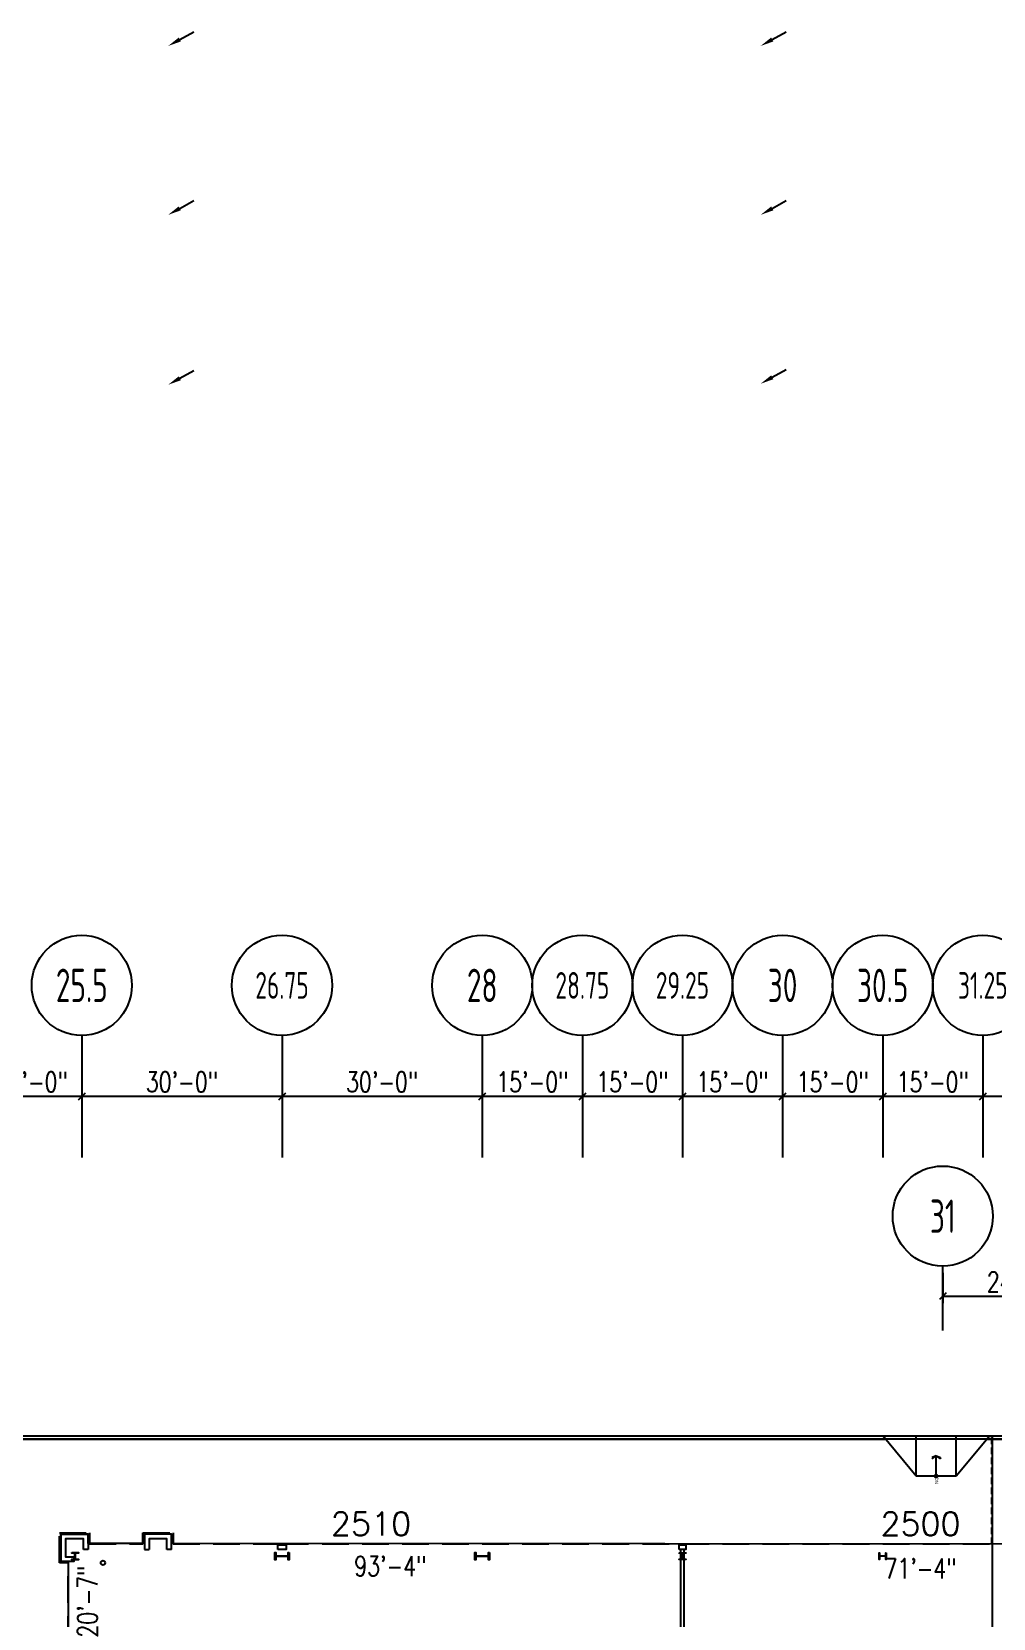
# Model space of a CAD drawing. Extents: x -13345 to 10098, y -1643 to 9113.
# Drawn here: x -7632 to -5903, y 3855 to 6706 of the extents above; entities that cross this region are included whole.
import ezdxf
from ezdxf.enums import TextEntityAlignment as Align

# ---------------------------------------------------------------- set-up
doc = ezdxf.new("R2010")
doc.units = 0
doc.header["$LTSCALE"] = 192
doc.header["$MEASUREMENT"] = 0
doc.linetypes.add('DASHED2', pattern=[0.375, 0.25, -0.125])
doc.layers.get('0').update_dxf_attribs({"linetype": 'CONTINUOUS'})
doc.layers.get('DEFPOINTS').update_dxf_attribs({"linetype": 'CONTINUOUS'})
for name, color, linetype in [('ARCH-SITE-MISC', 8, 'CONTINUOUS'), ('ARCH-WALLS-EXTERIOR', 5, 'CONTINUOUS'), ('DIMENSIONS-STRUCTURAL-GRID', 9, 'CONTINUOUS'), ('DIMENSIONS-TENANT', 7, 'CONTINUOUS'), ('EXPANSION-JOINT', 1, 'CONTINUOUS'), ('FM-SPNO', 3, 'CONTINUOUS'), ('STRUCTURAL-COLUMNS', 3, 'CONTINUOUS'), ('STRUCTURAL-GRID-TAGS', 8, 'CONTINUOUS'), ('TENANT-DEMISING', 4, 'CONTINUOUS'), ('TENANT-STOREFRONT-LEASELINE', 3, 'DASHED2'), ('TEXT-GENERAL', 2, 'CONTINUOUS'), ('UTILITIES-PLUMB', 2, 'CONTINUOUS')]:
    doc.layers.add(name, color=color, linetype=linetype)
doc.layers.add('COMMON AREA FILL', color=7, linetype='CONTINUOUS', true_color=0xdedede)
doc.styles.add('DIM', font='dim', dxfattribs={"width": 0.75})
doc.styles.add('Gimmy', font='swiss.ttf', dxfattribs={"width": 0.9})
doc.styles.get("Standard").update_dxf_attribs({"font": 'txt.shx', "width": 0.75})
doc.dimstyles.new('LOD-EX-GRID (with ticks)', dxfattribs={"dimscale": 0, "dimtxt": 36, "dimasz": 12, "dimexe": 12, "dimexo": 12, "dimgap": 8, "dimtad": 1, "dimdec": 0, "dimrnd": 0.0625, "dimzin": 3, "dimdsep": 46, "dimlunit": 4, "dimtxsty": 'Standard', "dimblk1": 'OBLIQUE', "dimblk2": 'OBLIQUE', "dimsah": 1, "dimcen": 0, "dimclrt": 256, "dimadec": 0, "dimazin": 0, "dimtfac": 6, "dimtdec": 0, "dimtofl": 0, "dimtmove": 1, "dimatfit": 3, "dimldrblk": 'OBLIQUE', "dimfxl": 1, "dimfrac": 2, "dimtolj": 1, "dimtzin": 3, "dimarcsym": 0})
doc.dimstyles.new('LP-SP-MP (without ticks)', dxfattribs={"dimscale": 0, "dimtxt": 36, "dimasz": 12, "dimexe": 8, "dimexo": 8, "dimgap": 8, "dimtad": 1, "dimdec": 0, "dimrnd": 0.0625, "dimzin": 3, "dimdsep": 46, "dimlunit": 4, "dimtxsty": 'Standard', "dimblk1": 'OBLIQUE', "dimblk2": 'OBLIQUE', "dimsah": 1, "dimcen": 0.5, "dimse1": 1, "dimse2": 1, "dimsd1": 1, "dimsd2": 1, "dimclrt": 256, "dimadec": 0, "dimazin": 0, "dimtfac": 6, "dimtdec": 0, "dimtofl": 0, "dimtmove": 0, "dimatfit": 3, "dimldrblk": 'OBLIQUE', "dimfxl": 1, "dimfrac": 2, "dimtolj": 1, "dimtzin": 3, "dimarcsym": 0})

# ---------------------------------------------------------------- blocks, each defined once
blk = doc.blocks.new('COLNUMC')
at = {"linetype": 'Continuous'}
blk.add_circle((0, 0), 90, dxfattribs=at)
at = {"linetype": 'Continuous', "style": 'DIM', "width": 0.75}
blk.add_attdef('COLUMN', text='', height=60, dxfattribs=at).set_placement((0, 0), align=Align.MIDDLE)
blk = doc.blocks.new('_OBLIQUE')
at = {"color": 0, "linetype": 'ByBlock'}
blk.add_line((-0.5, -0.5), (0.5, 0.5), dxfattribs=at)
blk = doc.blocks.new('*D468')
at = {"layer": 'DEFPOINTS', "color": 0, "transparency": 16777216}
for p in [(-5993.9, 4487.8), (-5705.9, 4487.8), (-5705.9, 4433.7)]:
    blk.add_point(p, dxfattribs=at)
at = {"layer": 'DIMENSIONS-STRUCTURAL-GRID', "color": 0, "lineweight": -2, "transparency": 16777216}
for p, q in [((-5993.9, 4475.8), (-5993.9, 4421.7)), ((-5705.9, 4475.8), (-5705.9, 4421.7)), ((-5993.9, 4433.7), (-5705.9, 4433.7))]:
    blk.add_line(p, q, dxfattribs=at)
at = {"layer": 'DIMENSIONS-STRUCTURAL-GRID', "color": 0, "lineweight": -2, "transparency": 16777216, "xscale": 12, "yscale": 12, "zscale": 12, "rotation": 180}
blk.add_blockref('_OBLIQUE', (-5993.9, 4433.7), dxfattribs=at)
at = {"layer": 'DIMENSIONS-STRUCTURAL-GRID', "color": 0, "lineweight": -2, "transparency": 16777216, "xscale": 12, "yscale": 12, "zscale": 12}
blk.add_blockref('_OBLIQUE', (-5705.9, 4433.7), dxfattribs=at)
at = {"layer": 'DIMENSIONS-STRUCTURAL-GRID', "transparency": 16777216, "insert": (-5849.9, 4459.7), "char_height": 36, "attachment_point": 5}
blk.add_mtext('\\A1;24\'-0"', dxfattribs=at)
blk = doc.blocks.new('*D494')
at = {"layer": 'DEFPOINTS', "color": 0, "transparency": 16777216}
for p in [(-6641.9, 4902.5), (-6461.9, 4902.5), (-6641.9, 4792.9)]:
    blk.add_point(p, dxfattribs=at)
at = {"layer": 'DIMENSIONS-STRUCTURAL-GRID', "color": 0, "lineweight": -2, "transparency": 16777216}
for p, q in [((-6641.9, 4890.5), (-6641.9, 4780.9)), ((-6461.9, 4890.5), (-6461.9, 4780.9)), ((-6461.9, 4792.9), (-6641.9, 4792.9))]:
    blk.add_line(p, q, dxfattribs=at)
at = {"layer": 'DIMENSIONS-STRUCTURAL-GRID', "color": 0, "lineweight": -2, "transparency": 16777216, "xscale": 12, "yscale": 12, "zscale": 12, "rotation": 180}
blk.add_blockref('_OBLIQUE', (-6641.9, 4792.9), dxfattribs=at)
at = {"layer": 'DIMENSIONS-STRUCTURAL-GRID', "color": 0, "lineweight": -2, "transparency": 16777216, "xscale": 12, "yscale": 12, "zscale": 12}
blk.add_blockref('_OBLIQUE', (-6461.9, 4792.9), dxfattribs=at)
at = {"layer": 'DIMENSIONS-STRUCTURAL-GRID', "transparency": 16777216, "insert": (-6551.9, 4818.9), "char_height": 36, "attachment_point": 5}
blk.add_mtext('\\A1;15\'-0"', dxfattribs=at)
blk = doc.blocks.new('*D495')
at = {"layer": 'DEFPOINTS', "color": 0, "transparency": 16777216}
for p in [(-7721.9, 4902.5), (-7541.9, 4902.5), (-7721.9, 4792.9)]:
    blk.add_point(p, dxfattribs=at)
at = {"layer": 'DIMENSIONS-STRUCTURAL-GRID', "color": 0, "lineweight": -2, "transparency": 16777216}
for p, q in [((-7721.9, 4890.5), (-7721.9, 4780.9)), ((-7541.9, 4890.5), (-7541.9, 4780.9)), ((-7541.9, 4792.9), (-7721.9, 4792.9))]:
    blk.add_line(p, q, dxfattribs=at)
at = {"layer": 'DIMENSIONS-STRUCTURAL-GRID', "color": 0, "lineweight": -2, "transparency": 16777216, "xscale": 12, "yscale": 12, "zscale": 12, "rotation": 180}
blk.add_blockref('_OBLIQUE', (-7721.9, 4792.9), dxfattribs=at)
at = {"layer": 'DIMENSIONS-STRUCTURAL-GRID', "color": 0, "lineweight": -2, "transparency": 16777216, "xscale": 12, "yscale": 12, "zscale": 12}
blk.add_blockref('_OBLIQUE', (-7541.9, 4792.9), dxfattribs=at)
at = {"layer": 'DIMENSIONS-STRUCTURAL-GRID', "transparency": 16777216, "insert": (-7631.9, 4818.9), "char_height": 36, "attachment_point": 5}
blk.add_mtext('\\A1;15\'-0"', dxfattribs=at)
blk = doc.blocks.new('*D501')
at = {"layer": 'DEFPOINTS', "color": 0, "transparency": 16777216}
for p in [(-5921.9, 4902.5), (-5585.9, 4902.5), (-5921.9, 4792.9)]:
    blk.add_point(p, dxfattribs=at)
at = {"layer": 'DIMENSIONS-STRUCTURAL-GRID', "color": 0, "lineweight": -2, "transparency": 16777216}
for p, q in [((-5921.9, 4890.5), (-5921.9, 4780.9)), ((-5585.9, 4890.5), (-5585.9, 4780.9)), ((-5585.9, 4792.9), (-5921.9, 4792.9))]:
    blk.add_line(p, q, dxfattribs=at)
at = {"layer": 'DIMENSIONS-STRUCTURAL-GRID', "color": 0, "lineweight": -2, "transparency": 16777216, "xscale": 12, "yscale": 12, "zscale": 12, "rotation": 180}
blk.add_blockref('_OBLIQUE', (-5921.9, 4792.9), dxfattribs=at)
at = {"layer": 'DIMENSIONS-STRUCTURAL-GRID', "color": 0, "lineweight": -2, "transparency": 16777216, "xscale": 12, "yscale": 12, "zscale": 12}
blk.add_blockref('_OBLIQUE', (-5585.9, 4792.9), dxfattribs=at)
at = {"layer": 'DIMENSIONS-STRUCTURAL-GRID', "transparency": 16777216, "insert": (-5753.9, 4818.9), "char_height": 36, "attachment_point": 5}
blk.add_mtext('\\A1;28\'-0"', dxfattribs=at)
blk = doc.blocks.new('*D502')
at = {"layer": 'DEFPOINTS', "color": 0, "transparency": 16777216}
for p in [(-6101.9, 4902.5), (-5921.9, 4902.5), (-6101.9, 4792.9)]:
    blk.add_point(p, dxfattribs=at)
at = {"layer": 'DIMENSIONS-STRUCTURAL-GRID', "color": 0, "lineweight": -2, "transparency": 16777216}
for p, q in [((-6101.9, 4890.5), (-6101.9, 4780.9)), ((-5921.9, 4890.5), (-5921.9, 4780.9)), ((-5921.9, 4792.9), (-6101.9, 4792.9))]:
    blk.add_line(p, q, dxfattribs=at)
at = {"layer": 'DIMENSIONS-STRUCTURAL-GRID', "color": 0, "lineweight": -2, "transparency": 16777216, "xscale": 12, "yscale": 12, "zscale": 12, "rotation": 180}
blk.add_blockref('_OBLIQUE', (-6101.9, 4792.9), dxfattribs=at)
at = {"layer": 'DIMENSIONS-STRUCTURAL-GRID', "color": 0, "lineweight": -2, "transparency": 16777216, "xscale": 12, "yscale": 12, "zscale": 12}
blk.add_blockref('_OBLIQUE', (-5921.9, 4792.9), dxfattribs=at)
at = {"layer": 'DIMENSIONS-STRUCTURAL-GRID', "transparency": 16777216, "insert": (-6011.9, 4818.9), "char_height": 36, "attachment_point": 5}
blk.add_mtext('\\A1;15\'-0"', dxfattribs=at)
blk = doc.blocks.new('*D503')
at = {"layer": 'DEFPOINTS', "color": 0, "transparency": 16777216}
for p in [(-6281.9, 4902.5), (-6101.9, 4902.5), (-6281.9, 4792.9)]:
    blk.add_point(p, dxfattribs=at)
at = {"layer": 'DIMENSIONS-STRUCTURAL-GRID', "color": 0, "lineweight": -2, "transparency": 16777216}
for p, q in [((-6281.9, 4890.5), (-6281.9, 4780.9)), ((-6101.9, 4890.5), (-6101.9, 4780.9)), ((-6101.9, 4792.9), (-6281.9, 4792.9))]:
    blk.add_line(p, q, dxfattribs=at)
at = {"layer": 'DIMENSIONS-STRUCTURAL-GRID', "color": 0, "lineweight": -2, "transparency": 16777216, "xscale": 12, "yscale": 12, "zscale": 12, "rotation": 180}
blk.add_blockref('_OBLIQUE', (-6281.9, 4792.9), dxfattribs=at)
at = {"layer": 'DIMENSIONS-STRUCTURAL-GRID', "color": 0, "lineweight": -2, "transparency": 16777216, "xscale": 12, "yscale": 12, "zscale": 12}
blk.add_blockref('_OBLIQUE', (-6101.9, 4792.9), dxfattribs=at)
at = {"layer": 'DIMENSIONS-STRUCTURAL-GRID', "transparency": 16777216, "insert": (-6191.9, 4818.9), "char_height": 36, "attachment_point": 5}
blk.add_mtext('\\A1;15\'-0"', dxfattribs=at)
blk = doc.blocks.new('*D504')
at = {"layer": 'DEFPOINTS', "color": 0, "transparency": 16777216}
for p in [(-6461.9, 4902.5), (-6281.9, 4902.5), (-6461.9, 4792.9)]:
    blk.add_point(p, dxfattribs=at)
at = {"layer": 'DIMENSIONS-STRUCTURAL-GRID', "color": 0, "lineweight": -2, "transparency": 16777216}
for p, q in [((-6461.9, 4890.5), (-6461.9, 4780.9)), ((-6281.9, 4890.5), (-6281.9, 4780.9)), ((-6281.9, 4792.9), (-6461.9, 4792.9))]:
    blk.add_line(p, q, dxfattribs=at)
at = {"layer": 'DIMENSIONS-STRUCTURAL-GRID', "color": 0, "lineweight": -2, "transparency": 16777216, "xscale": 12, "yscale": 12, "zscale": 12, "rotation": 180}
blk.add_blockref('_OBLIQUE', (-6461.9, 4792.9), dxfattribs=at)
at = {"layer": 'DIMENSIONS-STRUCTURAL-GRID', "color": 0, "lineweight": -2, "transparency": 16777216, "xscale": 12, "yscale": 12, "zscale": 12}
blk.add_blockref('_OBLIQUE', (-6281.9, 4792.9), dxfattribs=at)
at = {"layer": 'DIMENSIONS-STRUCTURAL-GRID', "transparency": 16777216, "insert": (-6371.9, 4818.9), "char_height": 36, "attachment_point": 5}
blk.add_mtext('\\A1;15\'-0"', dxfattribs=at)
blk = doc.blocks.new('*D505')
at = {"layer": 'DEFPOINTS', "color": 0, "transparency": 16777216}
for p in [(-6821.9, 4902.5), (-6641.9, 4902.5), (-6821.9, 4792.9)]:
    blk.add_point(p, dxfattribs=at)
at = {"layer": 'DIMENSIONS-STRUCTURAL-GRID', "color": 0, "lineweight": -2, "transparency": 16777216}
for p, q in [((-6821.9, 4890.5), (-6821.9, 4780.9)), ((-6641.9, 4890.5), (-6641.9, 4780.9)), ((-6641.9, 4792.9), (-6821.9, 4792.9))]:
    blk.add_line(p, q, dxfattribs=at)
at = {"layer": 'DIMENSIONS-STRUCTURAL-GRID', "color": 0, "lineweight": -2, "transparency": 16777216, "xscale": 12, "yscale": 12, "zscale": 12, "rotation": 180}
blk.add_blockref('_OBLIQUE', (-6821.9, 4792.9), dxfattribs=at)
at = {"layer": 'DIMENSIONS-STRUCTURAL-GRID', "color": 0, "lineweight": -2, "transparency": 16777216, "xscale": 12, "yscale": 12, "zscale": 12}
blk.add_blockref('_OBLIQUE', (-6641.9, 4792.9), dxfattribs=at)
at = {"layer": 'DIMENSIONS-STRUCTURAL-GRID', "transparency": 16777216, "insert": (-6731.9, 4818.9), "char_height": 36, "attachment_point": 5}
blk.add_mtext('\\A1;15\'-0"', dxfattribs=at)
blk = doc.blocks.new('*D506')
at = {"layer": 'DEFPOINTS', "color": 0, "transparency": 16777216}
for p in [(-7541.9, 4902.5), (-7181.9, 4902.5), (-7541.9, 4792.9)]:
    blk.add_point(p, dxfattribs=at)
at = {"layer": 'DIMENSIONS-STRUCTURAL-GRID', "color": 0, "lineweight": -2, "transparency": 16777216}
for p, q in [((-7541.9, 4890.5), (-7541.9, 4780.9)), ((-7181.9, 4890.5), (-7181.9, 4780.9)), ((-7181.9, 4792.9), (-7541.9, 4792.9))]:
    blk.add_line(p, q, dxfattribs=at)
at = {"layer": 'DIMENSIONS-STRUCTURAL-GRID', "color": 0, "lineweight": -2, "transparency": 16777216, "xscale": 12, "yscale": 12, "zscale": 12, "rotation": 180}
blk.add_blockref('_OBLIQUE', (-7541.9, 4792.9), dxfattribs=at)
at = {"layer": 'DIMENSIONS-STRUCTURAL-GRID', "color": 0, "lineweight": -2, "transparency": 16777216, "xscale": 12, "yscale": 12, "zscale": 12}
blk.add_blockref('_OBLIQUE', (-7181.9, 4792.9), dxfattribs=at)
at = {"layer": 'DIMENSIONS-STRUCTURAL-GRID', "transparency": 16777216, "insert": (-7361.9, 4818.9), "char_height": 36, "attachment_point": 5}
blk.add_mtext('\\A1;30\'-0"', dxfattribs=at)
blk = doc.blocks.new('*D519')
at = {"layer": 'DEFPOINTS', "color": 0, "transparency": 16777216}
for p in [(-7181.9, 4902.5), (-6821.9, 4902.5), (-7181.9, 4792.9)]:
    blk.add_point(p, dxfattribs=at)
at = {"layer": 'DIMENSIONS-STRUCTURAL-GRID', "color": 0, "lineweight": -2, "transparency": 16777216}
for p, q in [((-7181.9, 4890.5), (-7181.9, 4780.9)), ((-6821.9, 4890.5), (-6821.9, 4780.9)), ((-6821.9, 4792.9), (-7181.9, 4792.9))]:
    blk.add_line(p, q, dxfattribs=at)
at = {"layer": 'DIMENSIONS-STRUCTURAL-GRID', "color": 0, "lineweight": -2, "transparency": 16777216, "xscale": 12, "yscale": 12, "zscale": 12, "rotation": 180}
blk.add_blockref('_OBLIQUE', (-7181.9, 4792.9), dxfattribs=at)
at = {"layer": 'DIMENSIONS-STRUCTURAL-GRID', "color": 0, "lineweight": -2, "transparency": 16777216, "xscale": 12, "yscale": 12, "zscale": 12}
blk.add_blockref('_OBLIQUE', (-6821.9, 4792.9), dxfattribs=at)
at = {"layer": 'DIMENSIONS-STRUCTURAL-GRID', "transparency": 16777216, "insert": (-7001.9, 4818.9), "char_height": 36, "attachment_point": 5}
blk.add_mtext('\\A1;30\'-0"', dxfattribs=at)
blk = doc.blocks.new('051200_058')
at = {"flags": 128}
blk.add_lwpolyline([(-6.1, 6.4), (6.1, 6.4), (6.1, 5.5), (1, 5.5, 0.414214), (0.3, 4.8), (0.3, -4.8, 0.414214), (1, -5.5), (6.1, -5.5), (6.1, -6.4), (-6.1, -6.4), (-6.1, -5.5), (-1, -5.5, 0.414214), (-0.3, -4.8), (-0.3, 4.8, 0.414214), (-1, 5.5), (-6.1, 5.5)], format="xyb", close=True, dxfattribs=at)
blk = doc.blocks.new('W-Wide Flange-Column - W12X106-1719967-Mall Level - Framing Plan')
at = {"layer": 'STRUCTURAL-COLUMNS'}
blk.add_blockref('051200_058', (0, 0), dxfattribs=at)
blk = doc.blocks.new('051200_178')
at = {"flags": 128}
blk.add_lwpolyline([(-6.6, 13), (6.6, 13), (6.6, 11.3), (1.3, 11.3, 0.414214), (0.5, 10.5), (0.5, -10.5, 0.414214), (1.3, -11.3), (6.6, -11.3), (6.6, -13), (-6.6, -13), (-6.6, -11.3), (-1.2, -11.3, 0.414214), (-0.5, -10.5), (-0.5, 10.5, 0.414214), (-1.2, 11.3), (-6.6, 11.3)], format="xyb", close=True, dxfattribs=at)
blk = doc.blocks.new('W-Wide Flange-Column - W24X229-1719966-Mall Level - Framing Plan')
at = {"layer": 'STRUCTURAL-COLUMNS'}
blk.add_line((-6.5, -13), (6.6, -13), dxfattribs=at)
blk.add_blockref('051200_178', (0, 0), dxfattribs=at)
blk = doc.blocks.new('051200_053')
at = {"flags": 128}
blk.add_lwpolyline([(-6, 6.1), (6, 6.1), (6, 5.5), (0.9, 5.5, 0.414214), (0.2, 4.7), (0.2, -4.7, 0.414214), (0.9, -5.5), (6, -5.5), (6, -6.1), (-6, -6.1), (-6, -5.5), (-0.9, -5.5, 0.414214), (-0.2, -4.7), (-0.2, 4.7, 0.414214), (-0.9, 5.5), (-6, 5.5)], format="xyb", close=True, dxfattribs=at)
blk = doc.blocks.new('W-Wide Flange-Column - W12X65-1719971-Mall Level - Framing Plan')
at = {"layer": 'STRUCTURAL-COLUMNS'}
blk.add_blockref('051200_053', (0, 0), dxfattribs=at)
blk = doc.blocks.new('051200_056')
at = {"flags": 128}
blk.add_lwpolyline([(-6.1, 6.3), (6.1, 6.3), (6.1, 5.5), (0.9, 5.5, 0.414214), (0.3, 4.8), (0.3, -4.8, 0.414214), (0.9, -5.5), (6.1, -5.5), (6.1, -6.3), (-6.1, -6.3), (-6.1, -5.5), (-0.9, -5.5, 0.414214), (-0.3, -4.8), (-0.3, 4.8, 0.414214), (-0.9, 5.5), (-6.1, 5.5)], format="xyb", close=True, dxfattribs=at)
blk = doc.blocks.new('W-Wide Flange-Column - W12X87-1720057-Mall Level - Framing Plan')
at = {"layer": 'STRUCTURAL-COLUMNS'}
blk.add_blockref('051200_056', (0, 0), dxfattribs=at)
blk = doc.blocks.new('*D382')
at = {"layer": 'DEFPOINTS', "color": 0, "transparency": 16777216}
for p in [(-6461.9, 3988.5), (-6396.8, 3988.5), (-6461.9, 3309.3)]:
    blk.add_point(p, dxfattribs=at)
at = {"layer": 'DIMENSIONS-TENANT', "transparency": 16777216, "insert": (-6422.8, 3648.9), "char_height": 36, "attachment_point": 5, "rotation": 90}
blk.add_mtext('\\A1;56\'-7"', dxfattribs=at)
blk = doc.blocks.new('*D385')
at = {"layer": 'DEFPOINTS', "color": 0, "transparency": 16777216}
for p in [(-7581.9, 4008.8), (-6461.9, 3988.9), (-7581.9, 3923)]:
    blk.add_point(p, dxfattribs=at)
at = {"layer": 'DIMENSIONS-TENANT', "transparency": 16777216, "insert": (-6987.2, 3949), "char_height": 36, "attachment_point": 5}
blk.add_mtext('\\A1;93\'-4"', dxfattribs=at)
blk = doc.blocks.new('*D386')
at = {"layer": 'DEFPOINTS', "color": 0, "transparency": 16777216}
for p in [(-7581.9, 4008.8), (-7505.5, 4008.8), (-7581.9, 3761.5)]:
    blk.add_point(p, dxfattribs=at)
at = {"layer": 'DIMENSIONS-TENANT', "transparency": 16777216, "insert": (-7531.5, 3885.2), "char_height": 36, "attachment_point": 5, "rotation": 90}
blk.add_mtext('\\A1;20\'-7"', dxfattribs=at)
blk = doc.blocks.new('*D387')
at = {"layer": 'DEFPOINTS', "color": 0, "transparency": 16777216}
for p in [(-6461.9, 3988.9), (-5605.9, 3988.9), (-5605.9, 3918.8)]:
    blk.add_point(p, dxfattribs=at)
at = {"layer": 'DIMENSIONS-TENANT', "transparency": 16777216, "insert": (-6033.9, 3944.8), "char_height": 36, "attachment_point": 5}
blk.add_mtext('\\A1;71\'-4"', dxfattribs=at)
blk = doc.blocks.new('fms4rm')
blk.add_attdef('FMS:RMID', text='', height=12).set_placement((0, 0), align=Align.MIDDLE_CENTER)

msp = doc.modelspace()

# ---------------------------------------------------------------- linework, layer by layer
at = {"layer": 'ARCH-SITE-MISC'}
for p, q in [((-9407.2, 4182.8), (-5721.2, 4182.8)), ((-7714.5, 4176.8), (-6096.5, 4176.8)), ((-6041.5, 4110.8), (-6101.5, 4182.8)), ((-5909.4, 4182.8), (-5969.5, 4110.8)), ((-5914.4, 4176.8), (-5719.7, 4176.8)), ((-5969.5, 4110.8), (-6041.5, 4110.8))]:
    msp.add_line(p, q, dxfattribs=at)
for points in [[(-6041.5, 4110.8), (-6041.5, 4182.8)], [(-5969.5, 4110.8), (-5969.5, 4182.8)]]:
    msp.add_lwpolyline(points, dxfattribs=at)
at = {"layer": 'ARCH-WALLS-EXTERIOR'}
for p, q in [((-7530.4, 3978.8), (-7538.9, 3978.8)), ((-7429.4, 3978.8), (-7420.9, 3978.8)), ((-7380.4, 3978.8), (-7388.9, 3978.8)), ((-6464.8, 3987.3), (-6464.8, 3987.3)), ((-6458.8, 3987.3), (-6458.8, 3987.3))]:
    msp.add_line(p, q, dxfattribs=at)
for points in [[(-7538.9, 3978.8), (-7538.9, 3997.8), (-7570.9, 3997.8), (-7570.9, 3965.8), (-7556.4, 3965.8), (-7556.4, 3957.3), (-7579.4, 3957.3), (-7579.4, 4006.3), (-7530.4, 4006.3)], [(-7530.4, 4006.3), (-7530.4, 3978.8)], [(-7429.4, 4006.3), (-7429.4, 3978.8)], [(-7380.4, 3978.8), (-7380.4, 4006.3), (-7429.4, 4006.3)], [(-7388.9, 3978.8), (-7388.9, 3997.8), (-7420.9, 3997.8), (-7420.9, 3978.8)]]:
    msp.add_lwpolyline(points, dxfattribs=at)
for points in [[(-7189.4, 3978.8), (-7189.4, 3987.3), (-7174.4, 3987.3), (-7174.4, 3978.8)], [(-6467.9, 3978.8), (-6467.9, 3987.3), (-6455.9, 3987.3), (-6455.9, 3978.8)]]:
    msp.add_lwpolyline(points, close=True, dxfattribs=at)
at = {"layer": 'COMMON AREA FILL'}
for points in [[(-5719.7, 4176.8), (-8849.9, 4176.8), (-8849.9, 4170.8), (-9407.2, 4170.8), (-9531.8, 4170.1), (-10030.2, 4137.9), (-10527.7, 4008.8), (-10956.5, 4008.8), (-10956.5, 3960.3), (-11005.5, 3960.3), (-11005.5, 4008.8), (-11106.4, 4008.8), (-11106.4, 3960.3), (-11155.4, 3960.3), (-11155.4, 4008.8), (-11288.6, 4008.8), (-11288.6, 3978.3), (-11711.9, 3868.3), (-11711.9, 3909.9), (-11874.7, 3909.9), (-11874.7, 3848.5)], [(-5605.9, 3988.5), (-7380.4, 3989.5), (-7380.4, 4006.3), (-7429.4, 4006.3), (-7429.4, 3989.5), (-7530.4, 3989.5), (-7530.4, 4006.3), (-7579.4, 4006.3), (-7579.4, 3957.3), (-7566.2, 3957.3), (-7566.2, 3808.3)]]:
    msp.add_lwpolyline(points, dxfattribs=at)
at = {"layer": 'DEFPOINTS'}
for p, q in [((-7365.6, 6692.3), (-7340.7, 6706.2)), ((-6300.4, 6692.3), (-6275.5, 6706.2)), ((-7365.6, 6388.8), (-7340.7, 6402.7)), ((-6300.4, 6388.8), (-6275.5, 6402.7)), ((-7365.6, 6083.4), (-7340.7, 6097.4)), ((-6300.4, 6085.3), (-6275.5, 6099.2))]:
    msp.add_line(p, q, dxfattribs=at)
for points in [[(-7363.7, 6688.8), (-7386.6, 6680.6), (-7367.6, 6695.8)], [(-6298.5, 6688.8), (-6321.4, 6680.6), (-6302.4, 6695.8)], [(-7363.7, 6385.3), (-7386.6, 6377.1), (-7367.6, 6392.3)], [(-6298.5, 6385.3), (-6321.4, 6377.1), (-6302.4, 6392.3)], [(-7363.7, 6080), (-7386.6, 6071.8), (-7367.6, 6086.9)], [(-6298.5, 6081.8), (-6321.4, 6073.6), (-6302.4, 6088.8)]]:
    msp.add_solid(points, dxfattribs=at)
at = {"layer": 'EXPANSION-JOINT', "linetype": 'DASHED2', "ltscale": 0.25}
msp.add_lwpolyline([(-5905.6, 3988.3), (-5905.6, 4182.8)], dxfattribs=at)
at = {"layer": 'EXPANSION-JOINT'}
msp.add_lwpolyline([(-5904.4, 94.3), (-5904.4, 4182.8)], dxfattribs=at)
at = {"layer": 'STRUCTURAL-GRID-TAGS'}
for p, q in [((-7541.9, 4902.5), (-7541.9, 4683.4)), ((-7181.9, 4902.5), (-7181.9, 4683.4)), ((-6821.9, 4902.5), (-6821.9, 4683.4)), ((-6641.9, 4902.5), (-6641.9, 4683.4)), ((-6461.9, 4902.5), (-6461.9, 4683.4)), ((-6281.9, 4902.5), (-6281.9, 4683.4)), ((-6101.9, 4902.5), (-6101.9, 4683.4)), ((-5921.9, 4902.5), (-5921.9, 4683.4)), ((-5993.9, 4372), (-5993.9, 4487.8))]:
    msp.add_line(p, q, dxfattribs=at)
at = {"layer": 'TENANT-DEMISING'}
for p, q in [((-6464.9, 3316.5), (-6464.9, 3978.8)), ((-6458.9, 3316.5), (-6458.9, 3978.8))]:
    msp.add_line(p, q, dxfattribs=at)
at = {"layer": 'TENANT-STOREFRONT-LEASELINE'}
for p, q in [((-7581.9, 3954.8), (-7581.9, 4008.8)), ((-7581.9, 4008.8), (-7527.9, 4008.8)), ((-7527.9, 4008.8), (-7527.9, 3988.9)), ((-7431.9, 3988.9), (-7431.9, 4008.8)), ((-7431.9, 4008.8), (-7377.9, 4008.8)), ((-7377.9, 4008.8), (-7377.9, 3988.9)), ((-7527.9, 3988.9), (-7431.9, 3988.9)), ((-7377.9, 3988.9), (-7182, 3988.9)), ((-7182, 3988.9), (-6461.9, 3988.9)), ((-6461.9, 3988.9), (-5605.9, 3988.9)), ((-7566.2, 3954.8), (-7581.9, 3954.8)), ((-7566.2, 3810.8), (-7566.2, 3954.8))]:
    msp.add_line(p, q, dxfattribs=at)
at = {"layer": 'TEXT-GENERAL'}
for points in [[(-6013.1, 4144), (-6012.5, 4142.3), (-6005.5, 4146.8)], [(-5997.8, 4144), (-5998.5, 4142.3), (-6005.5, 4146.8)]]:
    msp.add_lwpolyline(points, close=True, dxfattribs=at)
msp.add_lwpolyline([(-6005.5, 4113.3), (-6005.5, 4146.8)], dxfattribs=at)
msp.add_circle((-6005.5, 4110.8), 2.54, dxfattribs=at)
at = {"layer": 'UTILITIES-PLUMB'}
msp.add_circle((-7503.9, 3954.8), 4, dxfattribs=at)

# ---------------------------------------------------------------- block references
at = {"layer": 'FM-SPNO', "xscale": 3.5, "yscale": 3.5, "zscale": 3.5}
for p, values in [((-7021.9, 4024.9), {'FMS:RMID': '2510'}), ((-6033.9, 4024.9), {'FMS:RMID': '2500'})]:
    msp.add_blockref('fms4rm', p, dxfattribs=at).add_auto_attribs(values)
at = {"layer": 'STRUCTURAL-COLUMNS'}
for name, p in [('W-Wide Flange-Column - W12X106-1719967-Mall Level - Framing Plan', (-7554, 3966.8)), ('W-Wide Flange-Column - W12X65-1719971-Mall Level - Framing Plan', (-6461.9, 3966.8))]:
    msp.add_blockref(name, p, dxfattribs=at)
at = {"layer": 'STRUCTURAL-COLUMNS', "rotation": 270.00000010284}
for name, p in [('W-Wide Flange-Column - W24X229-1719966-Mall Level - Framing Plan', (-7181.9, 3966.8)), ('W-Wide Flange-Column - W24X229-1719966-Mall Level - Framing Plan', (-6822, 3966.8)), ('W-Wide Flange-Column - W12X87-1720057-Mall Level - Framing Plan', (-6102, 3966.8))]:
    msp.add_blockref(name, p, dxfattribs=at)
at = {"layer": 'STRUCTURAL-GRID-TAGS'}
for p, values in [((-7541.9, 4992.5), {'COLUMN': '25.5'}), ((-6821.9, 4992.5), {'COLUMN': '28'}), ((-6281.9, 4992.5), {'COLUMN': '30'}), ((-6101.9, 4992.5), {'COLUMN': '30.5'}), ((-5993.9, 4577.8), {'COLUMN': '31'})]:
    msp.add_blockref('COLNUMC', p, dxfattribs=at).add_auto_attribs(values)
ref = msp.add_blockref('COLNUMC', (-7181.9, 4992.5), dxfattribs=at)
ref.add_attrib('COLUMN', '26.75', dxfattribs={"layer": '0', "linetype": 'Continuous', "height": 48, "style": 'DIM', "width": 0.75}).set_placement((-7181.9, 4992.5), align=Align.MIDDLE)
ref = msp.add_blockref('COLNUMC', (-6641.9, 4992.5), dxfattribs=at)
ref.add_attrib('COLUMN', '28.75', dxfattribs={"layer": '0', "linetype": 'Continuous', "height": 48, "style": 'DIM', "width": 0.75}).set_placement((-6641.9, 4992.5), align=Align.MIDDLE)
ref = msp.add_blockref('COLNUMC', (-6461.9, 4992.5), dxfattribs=at)
ref.add_attrib('COLUMN', '29.25', dxfattribs={"layer": '0', "linetype": 'Continuous', "height": 48, "style": 'DIM', "width": 0.75}).set_placement((-6461.9, 4992.5), align=Align.MIDDLE)
ref = msp.add_blockref('COLNUMC', (-5921.9, 4992.5), dxfattribs=at)
ref.add_attrib('COLUMN', '31.25', dxfattribs={"layer": '0', "linetype": 'Continuous', "height": 48, "style": 'DIM', "width": 0.75}).set_placement((-5921.9, 4992.5), align=Align.MIDDLE)

# ---------------------------------------------------------------- texts
at = {"layer": 'TEXT-GENERAL', "style": 'Gimmy', "width": 0.75}
msp.add_text('DN', height=6, rotation=270, dxfattribs=at).set_placement((-6008.1, 4107.8))

# ---------------------------------------------------------------- dimensions: what is measured, and where the dimension line sits
at = {"layer": 'DIMENSIONS-STRUCTURAL-GRID'}
for base, p1, p2, picture, middle in [((-7721.9, 4792.9), (-7541.9, 4902.5), (-7721.9, 4902.5), '*D495', (-7631.9, 4818.9)), ((-7541.9, 4792.9), (-7181.9, 4902.5), (-7541.9, 4902.5), '*D506', (-7361.9, 4818.9)), ((-7181.9, 4792.9), (-6821.9, 4902.5), (-7181.9, 4902.5), '*D519', (-7001.9, 4818.9)), ((-6821.9, 4792.9), (-6641.9, 4902.5), (-6821.9, 4902.5), '*D505', (-6731.9, 4818.9)), ((-6641.9, 4792.9), (-6461.9, 4902.5), (-6641.9, 4902.5), '*D494', (-6551.9, 4818.9)), ((-6461.9, 4792.9), (-6281.9, 4902.5), (-6461.9, 4902.5), '*D504', (-6371.9, 4818.9)), ((-6281.9, 4792.9), (-6101.9, 4902.5), (-6281.9, 4902.5), '*D503', (-6191.9, 4818.9)), ((-6101.9, 4792.9), (-5921.9, 4902.5), (-6101.9, 4902.5), '*D502', (-6011.9, 4818.9)), ((-5921.9, 4792.9), (-5585.9, 4902.5), (-5921.9, 4902.5), '*D501', (-5753.9, 4818.9)), ((-5705.9, 4433.7), (-5993.9, 4487.8), (-5705.9, 4487.8), '*D468', (-5849.9, 4459.7))]:
    dim = msp.add_linear_dim(base=base, p1=p1, p2=p2, dimstyle='LOD-EX-GRID (with ticks)', override={"dimscale": 1}, dxfattribs=at)
    dim.commit()
    dim.dimension.update_dxf_attribs({"geometry": picture, "text_midpoint": middle})
at = {"layer": 'DIMENSIONS-TENANT'}
dim = msp.add_linear_dim(base=(-7581.9, 3923), p1=(-6461.9, 3988.9), p2=(-7581.9, 4008.8), dimstyle='LP-SP-MP (without ticks)', override={"dimscale": 1}, dxfattribs=at)
dim.commit()
dim.dimension.update_dxf_attribs({"geometry": '*D385', "text_midpoint": (-6987.2, 3923), "dimtype": 160})
for base, p1, p2, picture, middle in [((-7505.5, 4008.8), (-7581.9, 3761.5), (-7581.9, 4008.8), '*D386', (-7531.5, 3885.2)), ((-6396.8, 3988.5), (-6461.9, 3309.3), (-6461.9, 3988.5), '*D382', (-6422.8, 3648.9))]:
    dim = msp.add_linear_dim(base=base, p1=p1, p2=p2, angle=90, dimstyle='LP-SP-MP (without ticks)', override={"dimscale": 1}, dxfattribs=at)
    dim.commit()
    dim.dimension.update_dxf_attribs({"geometry": picture, "text_midpoint": middle})
dim = msp.add_linear_dim(base=(-5605.9, 3918.8), p1=(-6461.9, 3988.9), p2=(-5605.9, 3988.9), dimstyle='LP-SP-MP (without ticks)', override={"dimscale": 1}, dxfattribs=at)
dim.commit()
dim.dimension.update_dxf_attribs({"geometry": '*D387', "text_midpoint": (-6033.9, 3944.8)})

doc.saveas('drawing.dxf')
